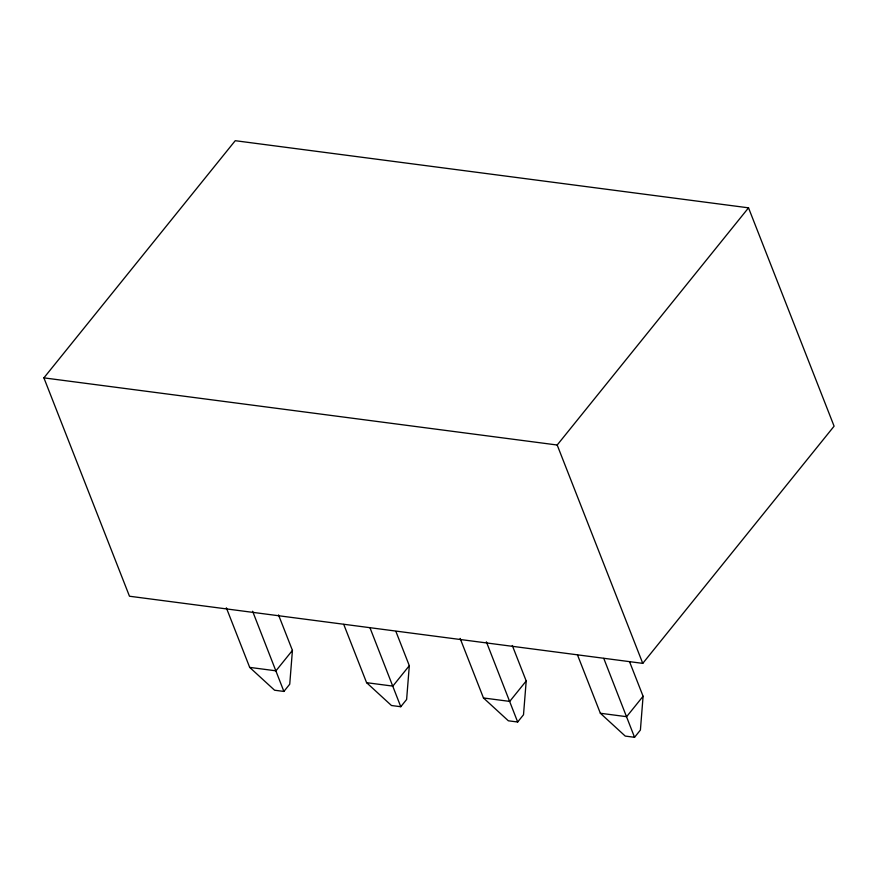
<?xml version="1.0" encoding="UTF-8"?>
<svg xmlns="http://www.w3.org/2000/svg" width="878" height="878" viewBox="0 0 878 878"><rect width="100%" height="100%" fill="white"/><g stroke="black" fill="none" stroke-linecap="round" stroke-linejoin="round"><path stroke-width="1.32" d="M278.524 614.918L292.429 650.4L289.74 684.192L283.89 691.436L274.573 690.218L249.692 667.39L226.348 607.817M395.912 631.469L409.313 665.689L406.624 699.481L400.774 706.724L391.456 705.506L366.587 682.678L343.737 624.379M512.302 645.495L526.207 680.977L523.507 714.769L517.669 722.012L508.351 720.794L483.471 697.966L460.127 638.405M629.68 662.045L643.091 696.265L640.402 730.057L634.553 737.3L625.235 736.082L600.354 713.254L577.505 654.955M43.9 377.869L235.238 140.699L748.528 207.834L834.1 426.192L642.762 663.373L129.472 596.228L43.9 377.869L557.19 445.014L748.528 207.834M292.429 650.4L275.955 670.825L249.692 667.39M409.313 665.689L392.839 686.113L366.587 682.678M526.207 680.977L509.723 701.401L483.471 697.966M643.091 696.265L626.618 716.689L600.354 713.254M557.19 445.014L642.762 663.373M603.768 658.39L634.553 737.3M486.379 641.84L517.669 722.012M369.989 627.814L400.774 706.724M252.612 611.253L283.89 691.436"/></g></svg>
